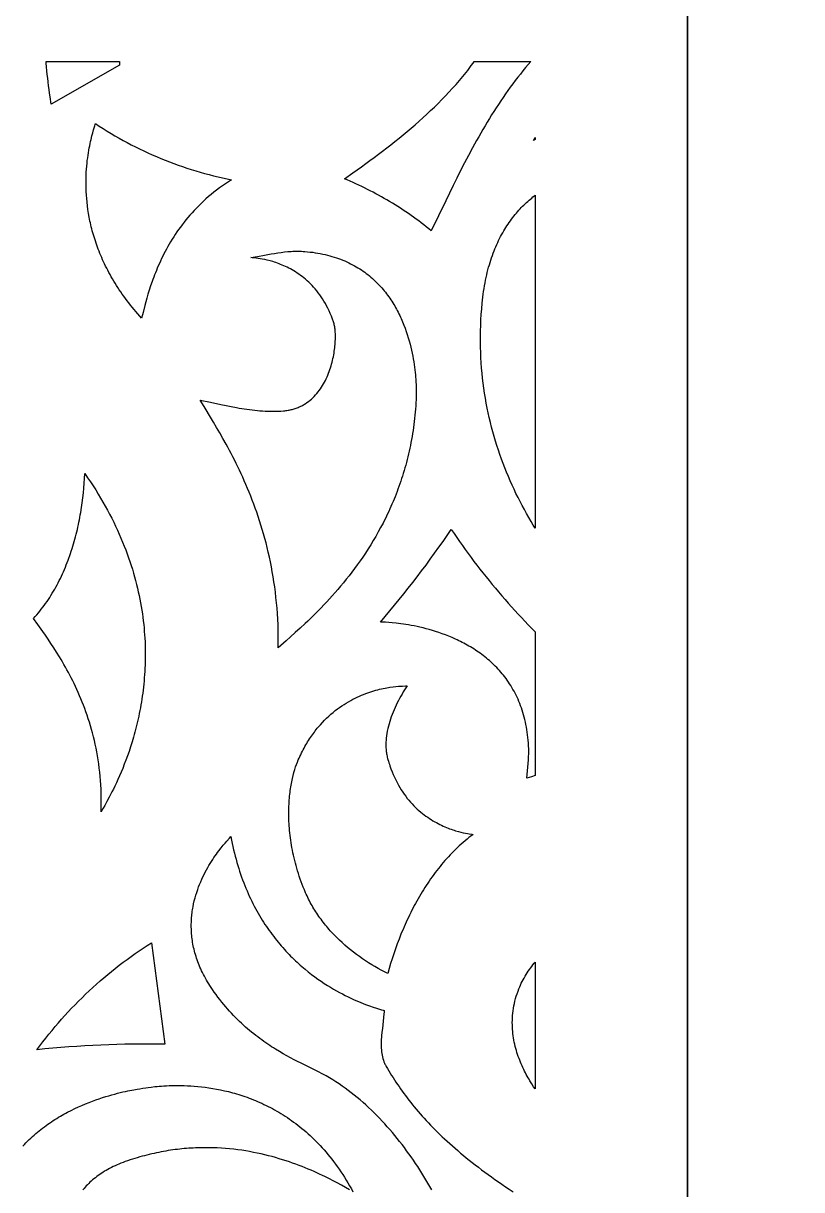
# Model space of a CAD drawing. Extents: x -1000 to 1000, y -1450 to 1450.
# Drawn here: x -818 to -562.5, y 629.6 to 1012.6 of the extents above; entities that cross this region are included whole.
import ezdxf

# ---------------------------------------------------------------- set-up
doc = ezdxf.new("R2010")
doc.units = 0
doc.layers.add('LAYER_1', color=18, linetype='CONTINUOUS')

msp = doc.modelspace()

# ---------------------------------------------------------------- linework, layer by layer
at = {"layer": 'LAYER_1'}
for points in [[(-1000, -1450), (-600, -1450), (-600, 1050), (-1000, 1050)], [(-600, -1450), (600, -1450), (600, 1050), (-600, 1050)], [(-786.44, 999.59), (-786.42, 998.78), (-808.83, 985.97), (-809.19, 988.4), (-809.37, 989.62), (-809.53, 990.85), (-809.69, 992.07), (-809.85, 993.3), (-809.99, 994.54), (-810.12, 995.77), (-810.25, 997.01), (-810.36, 998.24), (-810.46, 999.48), (-810.49, 1000), (-786.45, 1000)], [(-652.24, 999.03), (-653.12, 998), (-653.99, 996.96), (-654.84, 995.91), (-655.69, 994.85), (-656.52, 993.78), (-657.34, 992.69), (-658.16, 991.59), (-658.96, 990.49), (-659.75, 989.37), (-660.53, 988.24), (-661.3, 987.11), (-662.06, 985.96), (-662.81, 984.81), (-663.56, 983.64), (-664.29, 982.47), (-665.02, 981.3), (-665.74, 980.11), (-666.45, 978.92), (-667.15, 977.72), (-667.85, 976.52), (-668.53, 975.31), (-669.21, 974.1), (-669.89, 972.88), (-670.56, 971.66), (-671.87, 969.2), (-673.17, 966.73), (-674.44, 964.26), (-675.69, 961.77), (-676.93, 959.29), (-678.15, 956.8), (-679.36, 954.32), (-681.74, 949.37), (-684.09, 944.48), (-684.9, 945.13), (-685.72, 945.78), (-686.54, 946.41), (-687.37, 947.04), (-688.2, 947.67), (-689.04, 948.28), (-689.89, 948.89), (-690.74, 949.49), (-691.6, 950.08), (-692.46, 950.67), (-693.33, 951.25), (-694.2, 951.82), (-695.08, 952.38), (-695.96, 952.94), (-696.85, 953.48), (-697.75, 954.02), (-698.64, 954.56), (-699.55, 955.08), (-700.45, 955.59), (-701.37, 956.1), (-702.28, 956.6), (-703.2, 957.09), (-704.13, 957.57), (-705.06, 958.05), (-705.99, 958.51), (-706.92, 958.97), (-707.86, 959.42), (-708.81, 959.86), (-709.75, 960.29), (-710.7, 960.71), (-711.66, 961.13), (-712.62, 961.53), (-709.81, 963.5), (-708.41, 964.49), (-707.01, 965.49), (-705.62, 966.5), (-704.23, 967.51), (-702.84, 968.53), (-701.46, 969.57), (-700.09, 970.61), (-698.72, 971.65), (-697.36, 972.71), (-696.01, 973.78), (-694.67, 974.86), (-693.33, 975.95), (-692.01, 977.05), (-690.69, 978.16), (-689.39, 979.28), (-688.1, 980.42), (-686.82, 981.56), (-685.55, 982.72), (-684.3, 983.9), (-683.06, 985.08), (-681.84, 986.28), (-680.63, 987.5), (-679.44, 988.73), (-678.27, 989.97), (-677.11, 991.24), (-675.97, 992.51), (-674.85, 993.8), (-673.75, 995.11), (-672.67, 996.44), (-672.14, 997.11), (-671.62, 997.78), (-670.95, 998.66), (-670.31, 999.53), (-669.98, 1000), (-651.39, 1000)], [(-793.06, 978.82), (-791.78, 978), (-790.5, 977.2), (-789.21, 976.41), (-787.9, 975.64), (-786.58, 974.88), (-785.26, 974.14), (-783.92, 973.42), (-782.57, 972.71), (-781.21, 972.02), (-779.85, 971.34), (-778.47, 970.68), (-777.09, 970.04), (-775.7, 969.42), (-774.3, 968.81), (-772.9, 968.22), (-771.48, 967.64), (-770.06, 967.09), (-768.64, 966.55), (-767.2, 966.03), (-765.77, 965.53), (-764.32, 965.04), (-762.87, 964.57), (-761.42, 964.13), (-759.96, 963.7), (-758.5, 963.28), (-757.03, 962.89), (-755.56, 962.52), (-754.08, 962.16), (-752.61, 961.83), (-751.13, 961.51), (-749.65, 961.21), (-750.68, 960.55), (-751.68, 959.89), (-752.66, 959.21), (-753.61, 958.52), (-754.54, 957.82), (-755.45, 957.11), (-756.33, 956.39), (-757.2, 955.66), (-758.03, 954.93), (-758.85, 954.18), (-759.64, 953.43), (-760.41, 952.68), (-761.17, 951.92), (-761.9, 951.15), (-762.61, 950.37), (-763.29, 949.6), (-763.96, 948.81), (-764.61, 948.03), (-765.24, 947.24), (-765.85, 946.45), (-766.45, 945.65), (-767.02, 944.85), (-767.58, 944.05), (-768.12, 943.25), (-768.64, 942.45), (-769.14, 941.65), (-769.63, 940.85), (-770.1, 940.05), (-770.56, 939.26), (-771, 938.46), (-771.43, 937.67), (-771.84, 936.87), (-772.23, 936.09), (-772.62, 935.3), (-772.98, 934.52), (-773.34, 933.74), (-773.68, 932.97), (-774.01, 932.21), (-774.32, 931.45), (-774.63, 930.69), (-774.92, 929.95), (-775.2, 929.21), (-775.47, 928.47), (-775.73, 927.75), (-776.21, 926.33), (-776.66, 924.95), (-777.07, 923.61), (-777.45, 922.31), (-777.8, 921.07), (-778.11, 919.88), (-778.67, 917.67), (-779.15, 915.72), (-779.8, 916.45), (-780.44, 917.17), (-781.06, 917.89), (-781.66, 918.61), (-782.25, 919.33), (-782.83, 920.05), (-783.39, 920.77), (-783.94, 921.49), (-784.48, 922.21), (-785, 922.93), (-785.51, 923.65), (-786, 924.36), (-786.49, 925.08), (-786.96, 925.8), (-787.41, 926.51), (-787.86, 927.22), (-788.29, 927.93), (-788.71, 928.64), (-789.12, 929.35), (-789.52, 930.06), (-789.9, 930.77), (-790.27, 931.47), (-790.63, 932.17), (-790.98, 932.87), (-791.32, 933.57), (-791.65, 934.27), (-791.97, 934.96), (-792.27, 935.65), (-792.57, 936.34), (-792.85, 937.03), (-793.13, 937.72), (-793.39, 938.4), (-793.64, 939.08), (-793.89, 939.76), (-794.12, 940.43), (-794.35, 941.1), (-794.56, 941.77), (-794.77, 942.44), (-794.97, 943.1), (-795.16, 943.76), (-795.34, 944.42), (-795.51, 945.07), (-795.67, 945.72), (-795.82, 946.37), (-795.97, 947.01), (-796.11, 947.65), (-796.36, 948.91), (-796.58, 950.16), (-796.77, 951.4), (-796.94, 952.62), (-797.08, 953.82), (-797.19, 955), (-797.28, 956.16), (-797.34, 957.3), (-797.38, 958.43), (-797.41, 959.53), (-797.41, 960.61), (-797.39, 961.67), (-797.36, 962.7), (-797.31, 963.71), (-797.24, 964.7), (-797.17, 965.66), (-797.08, 966.6), (-796.98, 967.51), (-796.86, 968.39), (-796.74, 969.25), (-796.62, 970.07), (-796.48, 970.87), (-796.34, 971.64), (-796.2, 972.38), (-796.05, 973.09), (-795.91, 973.76), (-795.76, 974.41), (-795.47, 975.59), (-795.19, 976.64), (-794.93, 977.55), (-794.52, 978.92), (-794.39, 979.37), (-794.32, 979.65)], [(-650, 974.43), (-650.58, 974.09), (-650, 975.07)], [(-650, 846.77), (-650.6, 847.74), (-651.35, 849.01), (-652.09, 850.3), (-652.83, 851.59), (-653.54, 852.89), (-654.25, 854.21), (-654.94, 855.54), (-655.62, 856.88), (-656.28, 858.23), (-656.93, 859.6), (-657.56, 860.98), (-658.18, 862.36), (-658.79, 863.76), (-659.37, 865.18), (-659.94, 866.6), (-660.5, 868.04), (-661.04, 869.49), (-661.56, 870.95), (-662.06, 872.42), (-662.54, 873.91), (-663.01, 875.41), (-663.46, 876.92), (-663.89, 878.44), (-664.29, 879.98), (-664.68, 881.53), (-665.05, 883.09), (-665.4, 884.66), (-665.73, 886.25), (-666.04, 887.85), (-666.32, 889.46), (-666.58, 891.08), (-666.82, 892.72), (-667.04, 894.37), (-667.24, 896.03), (-667.41, 897.7), (-667.56, 899.39), (-667.68, 901.09), (-667.78, 902.8), (-667.86, 904.53), (-667.91, 906.27), (-667.94, 908.02), (-667.93, 909.79), (-667.91, 911.56), (-667.86, 913.36), (-667.78, 915.16), (-667.67, 916.98), (-667.53, 918.81), (-667.37, 920.65), (-667.27, 921.65), (-667.16, 922.63), (-667.04, 923.6), (-666.9, 924.55), (-666.76, 925.48), (-666.6, 926.41), (-666.44, 927.31), (-666.27, 928.2), (-666.08, 929.08), (-665.89, 929.94), (-665.69, 930.79), (-665.48, 931.63), (-665.26, 932.45), (-665.03, 933.26), (-664.79, 934.05), (-664.54, 934.83), (-664.29, 935.6), (-664.02, 936.35), (-663.75, 937.09), (-663.47, 937.81), (-663.19, 938.53), (-662.9, 939.23), (-662.59, 939.92), (-662.29, 940.59), (-661.97, 941.25), (-661.65, 941.9), (-661.32, 942.54), (-660.99, 943.17), (-660.65, 943.78), (-660.31, 944.38), (-659.95, 944.97), (-659.6, 945.55), (-659.24, 946.11), (-658.87, 946.67), (-658.49, 947.21), (-658.12, 947.75), (-657.74, 948.27), (-657.35, 948.78), (-656.96, 949.28), (-656.56, 949.77), (-656.16, 950.24), (-655.76, 950.71), (-655.35, 951.17), (-654.94, 951.61), (-654.53, 952.05), (-654.12, 952.48), (-653.7, 952.9), (-653.28, 953.3), (-652.85, 953.7), (-652.42, 954.09), (-652, 954.47), (-651.57, 954.84), (-651.13, 955.2), (-650.7, 955.55), (-650.26, 955.89), (-650, 956.09)], [(-727.26, 937.73), (-726.71, 937.71), (-726.15, 937.68), (-725.6, 937.64), (-724.72, 937.57), (-723.85, 937.47), (-723, 937.37), (-722.16, 937.25), (-721.34, 937.11), (-720.53, 936.97), (-719.73, 936.81), (-718.95, 936.63), (-718.18, 936.45), (-717.42, 936.25), (-716.68, 936.04), (-715.95, 935.82), (-715.23, 935.59), (-714.53, 935.34), (-713.83, 935.08), (-713.15, 934.82), (-712.49, 934.54), (-711.83, 934.25), (-711.19, 933.95), (-710.56, 933.64), (-709.94, 933.32), (-709.34, 932.99), (-708.74, 932.65), (-708.16, 932.31), (-707.59, 931.95), (-707.03, 931.59), (-706.48, 931.21), (-705.94, 930.83), (-705.41, 930.44), (-704.9, 930.04), (-704.39, 929.64), (-703.9, 929.22), (-703.42, 928.8), (-702.95, 928.38), (-702.48, 927.94), (-702.03, 927.5), (-701.59, 927.06), (-701.16, 926.61), (-700.74, 926.15), (-700.32, 925.69), (-699.92, 925.22), (-699.53, 924.74), (-699.15, 924.26), (-698.77, 923.78), (-698.41, 923.29), (-698.05, 922.8), (-697.71, 922.31), (-697.37, 921.81), (-697.04, 921.3), (-696.72, 920.8), (-696.41, 920.29), (-696.1, 919.78), (-695.81, 919.26), (-695.52, 918.74), (-695.24, 918.23), (-694.97, 917.7), (-694.71, 917.18), (-694.46, 916.66), (-694.21, 916.13), (-693.97, 915.61), (-693.51, 914.55), (-693.08, 913.5), (-692.68, 912.44), (-692.31, 911.39), (-691.96, 910.35), (-691.64, 909.3), (-691.34, 908.27), (-691.06, 907.25), (-690.81, 906.24), (-690.58, 905.24), (-690.37, 904.26), (-690.17, 903.29), (-690, 902.35), (-689.84, 901.42), (-689.71, 900.52), (-689.58, 899.64), (-689.47, 898.79), (-689.38, 897.96), (-689.3, 897.17), (-689.23, 896.41), (-689.17, 895.68), (-689.12, 894.99), (-689.06, 893.72), (-689.02, 892.61), (-689, 891.69), (-689, 890.95), (-689.02, 890.12), (-689.07, 889.06), (-689.12, 888), (-689.19, 886.96), (-689.27, 885.92), (-689.36, 884.88), (-689.45, 883.86), (-689.56, 882.84), (-689.68, 881.82), (-689.8, 880.82), (-689.94, 879.82), (-690.08, 878.83), (-690.24, 877.85), (-690.4, 876.87), (-690.57, 875.9), (-690.75, 874.94), (-690.94, 873.98), (-691.14, 873.03), (-691.34, 872.09), (-691.56, 871.16), (-691.78, 870.23), (-692.01, 869.31), (-692.25, 868.4), (-692.49, 867.49), (-692.74, 866.59), (-693, 865.7), (-693.27, 864.81), (-693.54, 863.93), (-693.83, 863.06), (-694.11, 862.19), (-694.41, 861.33), (-694.71, 860.48), (-695.02, 859.64), (-695.33, 858.8), (-695.65, 857.97), (-695.98, 857.14), (-696.31, 856.32), (-696.65, 855.51), (-696.99, 854.7), (-697.34, 853.91), (-697.69, 853.11), (-698.05, 852.33), (-698.42, 851.55), (-698.79, 850.78), (-699.16, 850.01), (-699.54, 849.25), (-699.92, 848.5), (-700.71, 847.02), (-701.5, 845.56), (-702.32, 844.12), (-703.14, 842.71), (-703.98, 841.33), (-704.84, 839.98), (-705.7, 838.64), (-706.58, 837.34), (-707.46, 836.06), (-708.36, 834.8), (-709.26, 833.57), (-710.16, 832.36), (-711.07, 831.18), (-711.99, 830.02), (-712.91, 828.89), (-713.83, 827.78), (-714.75, 826.7), (-715.67, 825.64), (-716.59, 824.6), (-717.5, 823.59), (-718.42, 822.6), (-719.32, 821.63), (-720.23, 820.69), (-721.12, 819.77), (-722.01, 818.87), (-722.89, 818), (-723.76, 817.15), (-724.62, 816.32), (-725.47, 815.51), (-727.12, 813.97), (-728.72, 812.51), (-730.24, 811.14), (-731.69, 809.86), (-734.31, 807.56), (-734.29, 809.48), (-734.3, 811.38), (-734.33, 813.26), (-734.39, 815.11), (-734.48, 816.95), (-734.59, 818.76), (-734.72, 820.56), (-734.88, 822.33), (-735.06, 824.08), (-735.26, 825.81), (-735.48, 827.52), (-735.73, 829.21), (-735.99, 830.88), (-736.27, 832.52), (-736.57, 834.15), (-736.89, 835.75), (-737.23, 837.34), (-737.58, 838.9), (-737.95, 840.44), (-738.33, 841.96), (-738.73, 843.46), (-739.14, 844.95), (-739.57, 846.4), (-740.01, 847.84), (-740.45, 849.26), (-740.91, 850.66), (-741.39, 852.04), (-741.87, 853.39), (-742.36, 854.73), (-742.85, 856.05), (-743.36, 857.34), (-743.87, 858.62), (-744.39, 859.87), (-744.92, 861.11), (-745.45, 862.32), (-745.98, 863.52), (-746.52, 864.69), (-747.06, 865.85), (-747.6, 866.98), (-748.14, 868.09), (-748.69, 869.19), (-749.24, 870.26), (-749.78, 871.31), (-750.33, 872.35), (-750.87, 873.36), (-751.41, 874.36), (-752.48, 876.28), (-753.53, 878.13), (-754.56, 879.9), (-755.55, 881.59), (-756.52, 883.21), (-758.32, 886.2), (-759.15, 887.58), (-759.93, 888.88), (-756.54, 888.16), (-753.14, 887.43), (-751.44, 887.07), (-749.73, 886.73), (-748.02, 886.4), (-747.17, 886.25), (-746.31, 886.11), (-745.46, 885.97), (-744.6, 885.84), (-743.74, 885.72), (-742.88, 885.61), (-742.03, 885.51), (-741.17, 885.42), (-740.31, 885.34), (-739.45, 885.28), (-738.59, 885.23), (-737.73, 885.2), (-736.88, 885.17), (-736.02, 885.17), (-735.16, 885.18), (-734.3, 885.21), (-733.44, 885.25), (-732.58, 885.32), (-732.2, 885.35), (-731.83, 885.4), (-731.47, 885.45), (-731.11, 885.51), (-730.75, 885.57), (-730.4, 885.64), (-730.06, 885.72), (-729.71, 885.81), (-729.38, 885.9), (-729.05, 886), (-728.72, 886.11), (-728.4, 886.22), (-728.08, 886.34), (-727.77, 886.46), (-727.46, 886.59), (-727.16, 886.73), (-726.86, 886.87), (-726.57, 887.02), (-726.28, 887.17), (-725.99, 887.33), (-725.71, 887.5), (-725.44, 887.67), (-724.9, 888.03), (-724.38, 888.4), (-723.88, 888.8), (-723.39, 889.21), (-722.93, 889.64), (-722.48, 890.09), (-722.04, 890.56), (-721.62, 891.04), (-721.22, 891.53), (-720.83, 892.04), (-720.46, 892.56), (-720.11, 893.09), (-719.77, 893.63), (-719.44, 894.18), (-719.13, 894.74), (-718.84, 895.31), (-718.56, 895.89), (-718.29, 896.48), (-718.04, 897.06), (-717.8, 897.66), (-717.57, 898.26), (-717.36, 898.86), (-717.16, 899.46), (-716.97, 900.07), (-716.8, 900.68), (-716.64, 901.28), (-716.49, 901.89), (-716.35, 902.49), (-716.22, 903.09), (-716.11, 903.69), (-716.01, 904.28), (-715.91, 904.87), (-715.83, 905.45), (-715.76, 906.03), (-715.7, 906.6), (-715.65, 907.15), (-715.61, 907.7), (-715.58, 908.24), (-715.56, 908.77), (-715.55, 909.29), (-715.55, 909.79), (-715.56, 910.28), (-715.57, 910.75), (-715.6, 911.21), (-715.63, 911.66), (-715.67, 912.09), (-715.72, 912.49), (-715.77, 912.88), (-715.84, 913.25), (-715.91, 913.61), (-715.98, 913.93), (-716.07, 914.24), (-716.16, 914.53), (-716.5, 915.48), (-716.85, 916.4), (-717.23, 917.29), (-717.61, 918.15), (-718.01, 918.99), (-718.43, 919.8), (-718.86, 920.58), (-719.3, 921.34), (-719.76, 922.07), (-720.22, 922.77), (-720.7, 923.45), (-721.18, 924.1), (-721.68, 924.73), (-722.18, 925.34), (-722.69, 925.92), (-723.21, 926.48), (-723.74, 927.02), (-724.27, 927.54), (-724.8, 928.04), (-725.35, 928.51), (-725.89, 928.96), (-726.44, 929.4), (-726.99, 929.81), (-727.54, 930.21), (-728.09, 930.58), (-728.65, 930.94), (-729.2, 931.28), (-729.75, 931.61), (-730.3, 931.91), (-730.85, 932.2), (-731.4, 932.48), (-731.94, 932.74), (-732.48, 932.98), (-733.01, 933.21), (-733.53, 933.42), (-734.05, 933.63), (-734.57, 933.82), (-735.07, 933.99), (-735.57, 934.15), (-736.06, 934.31), (-736.54, 934.45), (-737, 934.58), (-737.91, 934.81), (-738.76, 935), (-739.55, 935.16), (-740.29, 935.28), (-740.96, 935.38), (-741.56, 935.46), (-742.08, 935.52), (-742.86, 935.59), (-743.28, 935.62), (-741.08, 936.02), (-738.88, 936.43), (-737.78, 936.64), (-736.68, 936.83), (-735.57, 937.02), (-734.47, 937.19), (-733.36, 937.35), (-732.25, 937.48), (-731.14, 937.59), (-730.59, 937.63), (-730.03, 937.67), (-729.48, 937.7), (-728.93, 937.72), (-728.37, 937.73), (-727.82, 937.74)], [(-796.88, 863.38), (-795.98, 862.03), (-795.1, 860.68), (-794.24, 859.34), (-793.42, 858), (-792.62, 856.67), (-791.84, 855.34), (-791.09, 854.01), (-790.36, 852.68), (-789.66, 851.36), (-788.98, 850.04), (-788.32, 848.73), (-787.69, 847.42), (-787.08, 846.12), (-786.5, 844.82), (-785.94, 843.52), (-785.39, 842.23), (-784.87, 840.94), (-784.38, 839.66), (-783.9, 838.39), (-783.44, 837.11), (-783.01, 835.85), (-782.59, 834.59), (-782.2, 833.33), (-781.83, 832.08), (-781.47, 830.84), (-781.13, 829.6), (-780.82, 828.36), (-780.52, 827.14), (-780.24, 825.91), (-779.97, 824.7), (-779.73, 823.49), (-779.5, 822.29), (-779.29, 821.09), (-779.1, 819.9), (-778.92, 818.72), (-778.76, 817.55), (-778.61, 816.38), (-778.48, 815.22), (-778.37, 814.06), (-778.27, 812.91), (-778.18, 811.77), (-778.11, 810.64), (-778.05, 809.52), (-778.01, 808.4), (-777.98, 807.29), (-777.96, 806.19), (-777.96, 805.1), (-777.97, 804.01), (-777.99, 802.94), (-778.02, 801.87), (-778.07, 800.81), (-778.12, 799.76), (-778.19, 798.71), (-778.27, 797.68), (-778.35, 796.66), (-778.45, 795.64), (-778.56, 794.63), (-778.68, 793.64), (-778.8, 792.65), (-778.94, 791.67), (-779.08, 790.7), (-779.23, 789.74), (-779.39, 788.8), (-779.56, 787.86), (-779.74, 786.93), (-779.92, 786.01), (-780.11, 785.1), (-780.3, 784.2), (-780.51, 783.32), (-780.71, 782.44), (-780.93, 781.57), (-781.15, 780.72), (-781.37, 779.87), (-781.6, 779.04), (-781.83, 778.22), (-782.31, 776.61), (-782.8, 775.04), (-783.3, 773.53), (-783.81, 772.06), (-784.33, 770.64), (-784.85, 769.27), (-785.38, 767.95), (-785.9, 766.68), (-786.42, 765.47), (-786.94, 764.3), (-787.45, 763.19), (-787.94, 762.14), (-788.43, 761.14), (-788.9, 760.2), (-789.35, 759.32), (-789.78, 758.5), (-790.58, 757.03), (-791.27, 755.8), (-791.83, 754.83), (-792.24, 754.12), (-792.49, 753.67), (-792.44, 755.19), (-792.41, 756.68), (-792.41, 758.17), (-792.44, 759.63), (-792.49, 761.08), (-792.56, 762.51), (-792.65, 763.92), (-792.77, 765.31), (-792.91, 766.69), (-793.06, 768.06), (-793.24, 769.4), (-793.43, 770.73), (-793.65, 772.04), (-793.88, 773.34), (-794.13, 774.62), (-794.4, 775.88), (-794.68, 777.12), (-794.98, 778.35), (-795.29, 779.57), (-795.61, 780.76), (-795.95, 781.94), (-796.31, 783.1), (-796.67, 784.25), (-797.05, 785.38), (-797.44, 786.49), (-797.84, 787.59), (-798.24, 788.67), (-798.66, 789.73), (-799.09, 790.78), (-799.52, 791.81), (-799.96, 792.82), (-800.41, 793.82), (-800.87, 794.8), (-801.33, 795.77), (-801.79, 796.71), (-802.26, 797.65), (-802.73, 798.56), (-803.21, 799.46), (-803.69, 800.35), (-804.17, 801.21), (-804.65, 802.06), (-805.13, 802.9), (-805.61, 803.72), (-806.09, 804.52), (-807.05, 806.08), (-808, 807.57), (-808.93, 808.99), (-809.84, 810.36), (-810.73, 811.66), (-811.59, 812.89), (-813.19, 815.17), (-814.62, 817.19), (-814.09, 817.78), (-813.57, 818.37), (-813.06, 818.97), (-812.56, 819.59), (-812.08, 820.2), (-811.6, 820.83), (-811.13, 821.47), (-810.67, 822.11), (-810.21, 822.76), (-809.77, 823.41), (-809.34, 824.08), (-808.91, 824.75), (-808.5, 825.42), (-808.09, 826.11), (-807.69, 826.79), (-807.3, 827.49), (-806.92, 828.19), (-806.55, 828.9), (-806.19, 829.61), (-805.83, 830.33), (-805.49, 831.05), (-805.15, 831.78), (-804.82, 832.52), (-804.5, 833.26), (-804.19, 834), (-803.88, 834.75), (-803.59, 835.5), (-803.3, 836.25), (-803.02, 837.01), (-802.75, 837.78), (-802.48, 838.54), (-802.23, 839.31), (-801.98, 840.09), (-801.74, 840.86), (-801.5, 841.64), (-801.28, 842.43), (-801.06, 843.21), (-800.85, 844), (-800.65, 844.79), (-800.45, 845.58), (-800.26, 846.37), (-800.08, 847.17), (-799.91, 847.96), (-799.74, 848.76), (-799.58, 849.56), (-799.43, 850.36), (-799.28, 851.16), (-799.14, 851.96), (-798.89, 853.57), (-798.66, 855.17), (-798.45, 856.77), (-798.27, 858.37), (-798.12, 859.97), (-797.99, 861.57), (-797.89, 863.15), (-797.81, 864.73)], [(-676.62, 845.07), (-675.71, 843.74), (-674.8, 842.42), (-673.88, 841.1), (-672.94, 839.79), (-671.99, 838.49), (-671.04, 837.2), (-670.07, 835.91), (-669.09, 834.63), (-668.11, 833.36), (-667.11, 832.09), (-666.11, 830.83), (-665.09, 829.58), (-664.07, 828.34), (-663.04, 827.1), (-661.99, 825.87), (-660.94, 824.64), (-659.88, 823.42), (-658.82, 822.21), (-657.74, 821.01), (-656.66, 819.81), (-655.57, 818.62), (-654.47, 817.43), (-653.36, 816.26), (-652.24, 815.08), (-651.12, 813.92), (-650, 812.76), (-650, 765.58), (-651.24, 765.22), (-652.7, 764.77), (-652.61, 765.97), (-652.51, 767.17), (-652.4, 768.37), (-652.3, 769.57), (-652.2, 770.77), (-652.17, 771.37), (-652.14, 771.97), (-652.12, 772.57), (-652.11, 773.17), (-652.11, 773.77), (-652.12, 774.37), (-652.16, 775.32), (-652.21, 776.24), (-652.28, 777.16), (-652.37, 778.06), (-652.47, 778.94), (-652.59, 779.81), (-652.72, 780.67), (-652.86, 781.52), (-653.02, 782.35), (-653.19, 783.16), (-653.38, 783.97), (-653.58, 784.76), (-653.79, 785.54), (-654.02, 786.3), (-654.25, 787.05), (-654.5, 787.79), (-654.77, 788.52), (-655.04, 789.23), (-655.33, 789.93), (-655.62, 790.62), (-655.93, 791.3), (-656.25, 791.96), (-656.58, 792.62), (-656.92, 793.26), (-657.27, 793.89), (-657.63, 794.5), (-658, 795.11), (-658.37, 795.7), (-658.76, 796.28), (-659.16, 796.86), (-659.56, 797.42), (-659.98, 797.97), (-660.4, 798.5), (-660.83, 799.03), (-661.26, 799.55), (-661.71, 800.05), (-662.16, 800.55), (-662.62, 801.04), (-663.08, 801.51), (-663.55, 801.98), (-664.03, 802.43), (-664.51, 802.88), (-665, 803.31), (-665.5, 803.74), (-666, 804.15), (-666.5, 804.56), (-667.01, 804.96), (-667.52, 805.34), (-668.04, 805.72), (-668.56, 806.09), (-669.08, 806.45), (-669.61, 806.8), (-670.14, 807.15), (-670.68, 807.48), (-671.21, 807.81), (-671.75, 808.12), (-672.29, 808.43), (-672.84, 808.73), (-673.38, 809.03), (-673.93, 809.31), (-674.48, 809.59), (-675.02, 809.86), (-675.57, 810.12), (-676.12, 810.37), (-677.22, 810.86), (-678.32, 811.32), (-679.41, 811.75), (-680.5, 812.15), (-681.58, 812.53), (-682.65, 812.88), (-683.71, 813.2), (-684.76, 813.51), (-685.79, 813.79), (-686.8, 814.05), (-687.8, 814.28), (-688.77, 814.5), (-689.72, 814.7), (-690.65, 814.88), (-691.55, 815.04), (-692.41, 815.19), (-693.25, 815.32), (-694.06, 815.44), (-694.83, 815.54), (-695.56, 815.63), (-696.9, 815.77), (-698.07, 815.87), (-699.06, 815.94), (-699.84, 815.98), (-700.72, 816), (-699.17, 817.82), (-697.64, 819.66), (-696.11, 821.5), (-694.6, 823.36), (-693.11, 825.22), (-691.62, 827.1), (-690.15, 828.99), (-688.69, 830.88), (-687.25, 832.79), (-685.81, 834.71), (-684.4, 836.64), (-682.99, 838.57), (-681.6, 840.52), (-680.22, 842.47), (-678.86, 844.44), (-677.51, 846.41)], [(-692.42, 794.39), (-692.84, 793.71), (-693.26, 793.03), (-693.67, 792.34), (-694.08, 791.63), (-694.47, 790.92), (-694.86, 790.19), (-695.23, 789.46), (-695.6, 788.72), (-695.95, 787.97), (-696.29, 787.21), (-696.61, 786.45), (-696.91, 785.68), (-697.2, 784.91), (-697.48, 784.13), (-697.73, 783.35), (-697.96, 782.56), (-698.17, 781.78), (-698.36, 780.99), (-698.53, 780.2), (-698.67, 779.41), (-698.78, 778.62), (-698.87, 777.83), (-698.91, 777.43), (-698.94, 777.04), (-698.96, 776.65), (-698.97, 776.25), (-698.98, 775.86), (-698.98, 775.47), (-698.97, 775.08), (-698.95, 774.69), (-698.93, 774.3), (-698.89, 773.91), (-698.85, 773.53), (-698.8, 773.14), (-698.74, 772.76), (-698.68, 772.37), (-698.6, 771.99), (-698.52, 771.61), (-698.43, 771.23), (-698.33, 770.86), (-698.17, 770.33), (-698.02, 769.81), (-697.85, 769.29), (-697.69, 768.79), (-697.34, 767.8), (-696.97, 766.84), (-696.58, 765.91), (-696.18, 765.01), (-695.77, 764.13), (-695.33, 763.29), (-694.89, 762.47), (-694.43, 761.68), (-693.95, 760.91), (-693.47, 760.17), (-692.97, 759.46), (-692.47, 758.77), (-691.95, 758.1), (-691.42, 757.46), (-690.89, 756.85), (-690.35, 756.25), (-689.8, 755.68), (-689.25, 755.13), (-688.69, 754.6), (-688.12, 754.1), (-687.56, 753.61), (-686.98, 753.15), (-686.41, 752.71), (-685.84, 752.28), (-685.26, 751.88), (-684.69, 751.49), (-684.11, 751.12), (-683.54, 750.77), (-682.97, 750.44), (-682.4, 750.12), (-681.84, 749.82), (-681.28, 749.54), (-680.73, 749.27), (-680.18, 749.01), (-679.64, 748.78), (-679.1, 748.55), (-678.58, 748.34), (-678.06, 748.14), (-677.56, 747.96), (-677.06, 747.78), (-676.58, 747.62), (-676.11, 747.48), (-675.2, 747.21), (-674.35, 746.99), (-673.57, 746.8), (-672.86, 746.64), (-672.22, 746.52), (-671.66, 746.42), (-670.82, 746.29), (-670.38, 746.22), (-671.05, 745.72), (-671.71, 745.21), (-672.36, 744.68), (-673, 744.15), (-673.64, 743.61), (-674.27, 743.05), (-674.89, 742.49), (-675.51, 741.92), (-676.11, 741.34), (-676.71, 740.75), (-677.3, 740.15), (-677.88, 739.55), (-678.46, 738.93), (-679.03, 738.31), (-679.59, 737.68), (-680.14, 737.04), (-680.69, 736.39), (-681.22, 735.74), (-681.75, 735.07), (-682.28, 734.4), (-682.79, 733.73), (-683.3, 733.05), (-683.8, 732.36), (-684.29, 731.66), (-684.78, 730.96), (-685.26, 730.25), (-685.73, 729.54), (-686.2, 728.82), (-686.65, 728.09), (-687.1, 727.36), (-687.55, 726.62), (-687.98, 725.88), (-688.41, 725.14), (-688.83, 724.39), (-689.25, 723.63), (-689.66, 722.87), (-690.06, 722.11), (-690.45, 721.34), (-690.84, 720.57), (-691.22, 719.8), (-691.59, 719.02), (-691.96, 718.24), (-692.32, 717.45), (-692.68, 716.66), (-693.02, 715.88), (-693.36, 715.08), (-693.7, 714.29), (-694.03, 713.49), (-694.66, 711.89), (-695.27, 710.29), (-695.85, 708.68), (-696.41, 707.06), (-696.94, 705.44), (-697.45, 703.83), (-697.93, 702.21), (-698.39, 700.6), (-699.45, 701.12), (-700.51, 701.67), (-701.56, 702.25), (-702.6, 702.84), (-703.64, 703.46), (-704.67, 704.1), (-705.68, 704.75), (-706.69, 705.43), (-707.69, 706.13), (-708.67, 706.85), (-709.64, 707.59), (-710.6, 708.35), (-711.54, 709.13), (-712.46, 709.93), (-713.37, 710.75), (-714.26, 711.58), (-715.13, 712.43), (-715.99, 713.3), (-716.82, 714.19), (-717.23, 714.64), (-717.63, 715.09), (-718.02, 715.55), (-718.42, 716.01), (-718.8, 716.48), (-719.18, 716.95), (-719.55, 717.42), (-719.92, 717.9), (-720.28, 718.38), (-720.64, 718.87), (-720.98, 719.36), (-721.33, 719.85), (-721.66, 720.35), (-721.99, 720.85), (-722.31, 721.35), (-722.62, 721.86), (-722.93, 722.37), (-723.23, 722.89), (-723.52, 723.4), (-723.8, 723.93), (-724.08, 724.45), (-724.35, 724.98), (-724.61, 725.51), (-724.86, 726.05), (-725.11, 726.59), (-725.35, 727.13), (-725.73, 728.04), (-726.09, 728.94), (-726.44, 729.84), (-726.78, 730.73), (-727.09, 731.62), (-727.4, 732.51), (-727.69, 733.39), (-727.96, 734.27), (-728.22, 735.14), (-728.47, 736.01), (-728.7, 736.87), (-728.92, 737.73), (-729.13, 738.58), (-729.32, 739.42), (-729.5, 740.26), (-729.67, 741.09), (-729.83, 741.92), (-729.97, 742.74), (-730.1, 743.55), (-730.22, 744.36), (-730.33, 745.16), (-730.43, 745.95), (-730.52, 746.73), (-730.59, 747.51), (-730.66, 748.28), (-730.72, 749.04), (-730.76, 749.8), (-730.8, 750.55), (-730.83, 751.28), (-730.84, 752.01), (-730.85, 752.74), (-730.85, 753.45), (-730.85, 754.15), (-730.83, 754.85), (-730.81, 755.53), (-730.77, 756.21), (-730.73, 756.88), (-730.69, 757.53), (-730.63, 758.18), (-730.57, 758.82), (-730.51, 759.45), (-730.43, 760.06), (-730.36, 760.67), (-730.27, 761.27), (-730.18, 761.85), (-730.08, 762.43), (-729.88, 763.54), (-729.65, 764.61), (-729.41, 765.64), (-729.16, 766.61), (-728.89, 767.54), (-728.61, 768.41), (-728.33, 769.24), (-728.03, 770.01), (-727.73, 770.72), (-727.47, 771.3), (-727.21, 771.88), (-726.94, 772.44), (-726.67, 773), (-726.39, 773.54), (-726.11, 774.08), (-725.83, 774.61), (-725.54, 775.13), (-725.25, 775.64), (-724.95, 776.14), (-724.66, 776.63), (-724.35, 777.12), (-724.05, 777.59), (-723.74, 778.06), (-723.43, 778.51), (-723.11, 778.96), (-722.79, 779.41), (-722.47, 779.84), (-722.15, 780.26), (-721.82, 780.68), (-721.49, 781.09), (-721.16, 781.49), (-720.49, 782.27), (-719.81, 783.02), (-719.12, 783.74), (-718.43, 784.43), (-717.73, 785.09), (-717.02, 785.72), (-716.31, 786.32), (-715.6, 786.9), (-714.88, 787.45), (-714.16, 787.98), (-713.43, 788.48), (-712.71, 788.95), (-711.99, 789.4), (-711.26, 789.83), (-710.54, 790.24), (-709.82, 790.62), (-709.11, 790.99), (-708.4, 791.33), (-707.69, 791.65), (-706.99, 791.95), (-706.29, 792.24), (-705.6, 792.5), (-704.92, 792.75), (-704.25, 792.98), (-703.58, 793.19), (-702.93, 793.39), (-702.29, 793.57), (-701.66, 793.74), (-701.04, 793.9), (-700.43, 794.04), (-699.84, 794.17), (-699.27, 794.28), (-698.71, 794.39), (-698.16, 794.48), (-697.64, 794.57), (-696.64, 794.71), (-695.72, 794.81), (-694.88, 794.89), (-694.13, 794.95), (-693.49, 794.98), (-692.5, 795.02), (-692.19, 795.03), (-691.99, 795.04)], [(-771.55, 677.34), (-774.17, 677.38), (-776.8, 677.4), (-779.43, 677.4), (-782.05, 677.38), (-784.68, 677.34), (-787.31, 677.28), (-789.93, 677.2), (-792.56, 677.09), (-795.18, 676.97), (-797.81, 676.83), (-800.43, 676.67), (-803.05, 676.49), (-805.67, 676.28), (-808.28, 676.06), (-810.9, 675.82), (-813.51, 675.56), (-812.56, 676.85), (-811.58, 678.13), (-810.59, 679.4), (-809.59, 680.67), (-808.57, 681.92), (-807.53, 683.16), (-806.48, 684.38), (-805.42, 685.6), (-804.33, 686.8), (-803.24, 688), (-802.13, 689.18), (-801.01, 690.34), (-799.87, 691.5), (-798.72, 692.64), (-797.55, 693.77), (-796.37, 694.88), (-795.18, 695.98), (-793.98, 697.07), (-792.77, 698.14), (-791.54, 699.2), (-790.3, 700.25), (-789.05, 701.28), (-787.79, 702.29), (-786.51, 703.29), (-785.23, 704.27), (-783.93, 705.24), (-782.63, 706.19), (-781.31, 707.13), (-779.99, 708.04), (-778.65, 708.95), (-777.31, 709.83), (-775.95, 710.7)], [(-650, 662.69), (-650.5, 663.43), (-651.1, 664.37), (-651.71, 665.36), (-652.01, 665.86), (-652.31, 666.38), (-652.6, 666.91), (-652.9, 667.45), (-653.19, 668), (-653.47, 668.56), (-653.75, 669.13), (-654.03, 669.71), (-654.29, 670.3), (-654.56, 670.89), (-654.81, 671.5), (-655.06, 672.11), (-655.29, 672.74), (-655.52, 673.37), (-655.74, 674.01), (-655.95, 674.66), (-656.15, 675.32), (-656.34, 675.99), (-656.51, 676.66), (-656.68, 677.34), (-656.83, 678.03), (-656.96, 678.73), (-657.08, 679.43), (-657.19, 680.14), (-657.28, 680.86), (-657.36, 681.58), (-657.42, 682.31), (-657.46, 683.05), (-657.48, 683.79), (-657.49, 684.55), (-657.48, 685.3), (-657.44, 686.06), (-657.39, 686.83), (-657.32, 687.6), (-657.22, 688.38), (-657.1, 689.17), (-656.96, 689.96), (-656.8, 690.75), (-656.62, 691.55), (-656.41, 692.35), (-656.17, 693.16), (-655.91, 693.97), (-655.62, 694.79), (-655.31, 695.61), (-655.07, 696.21), (-654.81, 696.8), (-654.54, 697.38), (-654.25, 697.96), (-653.95, 698.54), (-653.64, 699.1), (-653.32, 699.67), (-652.98, 700.22), (-652.63, 700.77), (-652.27, 701.32), (-651.9, 701.86), (-651.51, 702.39), (-651.12, 702.92), (-650.71, 703.44), (-650.29, 703.95), (-650, 704.29)]]:
    msp.add_lwpolyline(points, close=True, dxfattribs=at)
for points in [[(-683.91, 629.58), (-684.55, 630.68), (-685.19, 631.78), (-685.84, 632.87), (-686.5, 633.96), (-687.17, 635.04), (-687.85, 636.12), (-688.54, 637.19), (-689.25, 638.25), (-689.96, 639.3), (-690.69, 640.35), (-691.42, 641.39), (-692.17, 642.42), (-692.92, 643.44), (-693.69, 644.45), (-694.47, 645.45), (-695.25, 646.44), (-696.05, 647.42), (-696.86, 648.39), (-697.68, 649.35), (-698.51, 650.3), (-699.36, 651.23), (-700.21, 652.16), (-701.07, 653.07), (-701.95, 653.97), (-702.84, 654.86), (-703.73, 655.73), (-704.64, 656.59), (-705.56, 657.43), (-706.49, 658.26), (-707.44, 659.08), (-708.39, 659.88), (-709.36, 660.66), (-710.33, 661.43), (-711.32, 662.18), (-712.32, 662.92), (-713.33, 663.64), (-714.35, 664.34), (-715.39, 665.03), (-716.43, 665.69), (-717.49, 666.34), (-718.56, 666.97), (-719.29, 667.38), (-720.07, 667.8), (-720.91, 668.23), (-721.79, 668.67), (-723.69, 669.59), (-725.74, 670.59), (-726.83, 671.13), (-727.95, 671.69), (-729.09, 672.29), (-730.27, 672.91), (-731.47, 673.56), (-732.7, 674.25), (-733.94, 674.98), (-735.21, 675.75), (-735.85, 676.15), (-736.49, 676.56), (-737.13, 676.99), (-737.78, 677.42), (-738.43, 677.87), (-739.09, 678.32), (-739.74, 678.79), (-740.4, 679.28), (-741.06, 679.77), (-741.72, 680.28), (-742.38, 680.8), (-743.04, 681.34), (-743.71, 681.89), (-744.37, 682.45), (-745.03, 683.03), (-745.69, 683.63), (-746.35, 684.24), (-747.01, 684.86), (-747.67, 685.5), (-748.32, 686.16), (-748.98, 686.83), (-749.63, 687.52), (-750.28, 688.23), (-750.92, 688.95), (-751.56, 689.69), (-752.2, 690.45), (-752.84, 691.23), (-753.47, 692.02), (-754.09, 692.84), (-754.71, 693.67), (-755.33, 694.52), (-755.94, 695.39), (-756.35, 696.01), (-756.76, 696.63), (-757.14, 697.24), (-757.52, 697.85), (-757.87, 698.46), (-758.22, 699.07), (-758.55, 699.68), (-758.87, 700.29), (-759.17, 700.89), (-759.46, 701.49), (-759.74, 702.09), (-760, 702.69), (-760.25, 703.29), (-760.49, 703.88), (-760.71, 704.47), (-760.92, 705.06), (-761.12, 705.65), (-761.31, 706.23), (-761.49, 706.82), (-761.65, 707.4), (-761.81, 707.98), (-761.95, 708.55), (-762.08, 709.13), (-762.2, 709.7), (-762.31, 710.26), (-762.41, 710.83), (-762.5, 711.39), (-762.58, 711.95), (-762.64, 712.51), (-762.7, 713.07), (-762.75, 713.62), (-762.79, 714.17), (-762.82, 714.71), (-762.84, 715.25), (-762.85, 715.79), (-762.85, 716.33), (-762.85, 716.86), (-762.83, 717.39), (-762.81, 717.92), (-762.78, 718.44), (-762.74, 718.96), (-762.7, 719.48), (-762.64, 719.99), (-762.58, 720.5), (-762.52, 721.01), (-762.44, 721.51), (-762.36, 722.01), (-762.27, 722.5), (-762.08, 723.48), (-761.86, 724.44), (-761.61, 725.39), (-761.35, 726.32), (-761.07, 727.23), (-760.76, 728.13), (-760.44, 729.01), (-760.11, 729.87), (-759.76, 730.71), (-759.4, 731.53), (-759.03, 732.34), (-758.65, 733.12), (-758.26, 733.88), (-757.86, 734.63), (-757.46, 735.35), (-757.05, 736.05), (-756.64, 736.74), (-756.23, 737.39), (-755.82, 738.03), (-755.41, 738.64), (-755.01, 739.23), (-754.61, 739.8), (-754.21, 740.35), (-753.83, 740.86), (-753.08, 741.83), (-752.39, 742.69), (-751.75, 743.44), (-751.18, 744.09), (-750.31, 745.04), (-749.86, 745.53), (-749.65, 744.42), (-749.43, 743.33), (-749.2, 742.26), (-748.96, 741.2), (-748.71, 740.15), (-748.45, 739.11), (-748.17, 738.09), (-747.89, 737.09), (-747.6, 736.09), (-747.3, 735.11), (-746.99, 734.14), (-746.67, 733.19), (-746.34, 732.25), (-746, 731.32), (-745.66, 730.4), (-745.3, 729.5), (-744.94, 728.61), (-744.57, 727.74), (-744.19, 726.87), (-743.81, 726.02), (-743.42, 725.18), (-743.02, 724.35), (-742.61, 723.54), (-742.2, 722.73), (-741.78, 721.94), (-741.35, 721.16), (-740.92, 720.39), (-740.48, 719.64), (-740.04, 718.89), (-739.59, 718.16), (-739.13, 717.44), (-738.67, 716.73), (-738.21, 716.03), (-737.74, 715.35), (-737.26, 714.67), (-736.78, 714.01), (-736.3, 713.35), (-735.81, 712.71), (-735.32, 712.08), (-734.82, 711.46), (-734.33, 710.85), (-733.82, 710.24), (-733.32, 709.66), (-732.81, 709.08), (-732.3, 708.51), (-731.79, 707.95), (-731.27, 707.4), (-730.75, 706.86), (-730.24, 706.33), (-729.71, 705.81), (-729.19, 705.3), (-728.67, 704.8), (-728.14, 704.31), (-727.62, 703.83), (-727.09, 703.36), (-726.56, 702.9), (-726.03, 702.45), (-725.51, 702), (-724.45, 701.14), (-723.4, 700.32), (-722.34, 699.53), (-721.3, 698.77), (-720.26, 698.05), (-719.22, 697.36), (-718.2, 696.7), (-717.19, 696.08), (-716.19, 695.48), (-715.2, 694.92), (-714.23, 694.38), (-713.27, 693.87), (-712.34, 693.39), (-711.42, 692.94), (-710.53, 692.51), (-709.66, 692.11), (-708.81, 691.74), (-707.99, 691.39), (-707.2, 691.06), (-706.43, 690.76), (-705.7, 690.47), (-705, 690.21), (-704.33, 689.97), (-703.11, 689.55), (-702.04, 689.21), (-701.13, 688.93), (-700.41, 688.72), (-699.87, 688.57), (-699.54, 688.47), (-699.57, 687.89), (-699.62, 687.31), (-699.73, 686.14), (-700, 683.77), (-700.15, 682.57), (-700.28, 681.37), (-700.39, 680.18), (-700.44, 679.58), (-700.48, 678.99), (-700.51, 678.39), (-700.53, 677.81), (-700.53, 677.22), (-700.52, 676.64), (-700.5, 676.06), (-700.46, 675.49), (-700.4, 674.92), (-700.32, 674.36), (-700.23, 673.8), (-700.11, 673.25), (-699.97, 672.71), (-699.8, 672.17), (-699.62, 671.64), (-699.51, 671.38), (-699.4, 671.12), (-699.28, 670.87), (-699.16, 670.61), (-699.02, 670.36), (-698.88, 670.11), (-698.45, 669.37), (-698.01, 668.63), (-697.56, 667.89), (-697.11, 667.15), (-696.64, 666.41), (-696.17, 665.67), (-695.68, 664.93), (-695.19, 664.19), (-694.68, 663.45), (-694.17, 662.71), (-693.64, 661.97), (-693.11, 661.23), (-692.56, 660.49), (-692, 659.75), (-691.43, 659.01), (-690.85, 658.27), (-690.25, 657.52), (-689.65, 656.78), (-689.03, 656.04), (-688.39, 655.29), (-687.75, 654.55), (-687.09, 653.8), (-686.42, 653.05), (-685.73, 652.3), (-685.03, 651.55), (-684.31, 650.8), (-683.58, 650.05), (-682.84, 649.29), (-682.07, 648.54), (-681.3, 647.78), (-680.5, 647.02), (-679.7, 646.26), (-678.87, 645.5), (-678.03, 644.74), (-677.17, 643.97), (-676.29, 643.2), (-675.4, 642.43), (-674.49, 641.66), (-673.56, 640.88), (-672.61, 640.11), (-671.64, 639.33), (-670.65, 638.54), (-669.65, 637.76), (-668.62, 636.97), (-667.58, 636.18), (-666.51, 635.39), (-665.43, 634.6), (-664.33, 633.8), (-663.2, 633), (-662.05, 632.19), (-660.88, 631.39), (-659.69, 630.58), (-658.48, 629.76), (-657.25, 628.95)], [(-818.16, 643.91), (-817.65, 644.46), (-817.13, 645), (-816.61, 645.53), (-816.08, 646.05), (-815.55, 646.56), (-815.01, 647.05), (-814.46, 647.54), (-813.91, 648.02), (-813.36, 648.49), (-812.8, 648.95), (-812.23, 649.4), (-811.67, 649.84), (-811.09, 650.27), (-810.52, 650.69), (-809.94, 651.1), (-809.36, 651.5), (-808.77, 651.89), (-808.19, 652.28), (-807.6, 652.65), (-807.01, 653.02), (-806.42, 653.38), (-805.82, 653.73), (-805.23, 654.07), (-804.64, 654.4), (-804.04, 654.73), (-803.45, 655.05), (-802.26, 655.65), (-801.08, 656.23), (-799.9, 656.78), (-798.73, 657.3), (-797.57, 657.79), (-796.42, 658.25), (-795.29, 658.68), (-794.17, 659.09), (-793.08, 659.47), (-792.01, 659.83), (-790.96, 660.16), (-789.93, 660.47), (-788.94, 660.75), (-787.98, 661.02), (-787.05, 661.26), (-786.16, 661.48), (-785.3, 661.69), (-784.49, 661.87), (-783.72, 662.04), (-782.99, 662.19), (-781.68, 662.44), (-780.59, 662.63), (-779.71, 662.77), (-778.72, 662.92), (-777.78, 663.07), (-776.98, 663.19), (-775.98, 663.32), (-774.78, 663.46), (-774.11, 663.53), (-773.4, 663.59), (-772.64, 663.65), (-771.85, 663.7), (-771.01, 663.75), (-770.13, 663.79), (-769.22, 663.81), (-768.27, 663.83), (-767.28, 663.83), (-766.27, 663.82), (-765.22, 663.8), (-764.14, 663.76), (-763.03, 663.7), (-761.89, 663.62), (-760.73, 663.52), (-759.54, 663.39), (-758.33, 663.25), (-757.1, 663.08), (-755.84, 662.88), (-754.57, 662.65), (-753.28, 662.4), (-751.97, 662.12), (-751.31, 661.96), (-750.65, 661.8), (-749.98, 661.63), (-749.31, 661.45), (-748.64, 661.26), (-747.97, 661.07), (-747.29, 660.86), (-746.61, 660.65), (-745.92, 660.42), (-745.24, 660.19), (-744.55, 659.95), (-743.86, 659.7), (-743.17, 659.43), (-742.48, 659.16), (-741.78, 658.88), (-741.09, 658.59), (-740.39, 658.28), (-739.69, 657.97), (-739, 657.64), (-738.3, 657.31), (-737.6, 656.96), (-736.9, 656.6), (-736.2, 656.23), (-735.51, 655.85), (-734.81, 655.45), (-734.11, 655.04), (-733.42, 654.62), (-732.72, 654.19), (-732.03, 653.75), (-731.33, 653.29), (-730.64, 652.82), (-729.95, 652.34), (-729.26, 651.84), (-728.58, 651.33), (-727.89, 650.81), (-727.21, 650.27), (-726.53, 649.72), (-725.86, 649.15), (-725.18, 648.57), (-724.51, 647.97), (-723.84, 647.36), (-723.18, 646.74), (-722.52, 646.1), (-721.86, 645.45), (-721.21, 644.77), (-720.56, 644.09), (-719.92, 643.39), (-719.28, 642.67), (-718.64, 641.94), (-718.01, 641.19), (-717.38, 640.42), (-716.76, 639.64), (-716.15, 638.84), (-715.54, 638.02), (-714.93, 637.19), (-714.34, 636.34), (-713.74, 635.47), (-713.16, 634.58), (-712.58, 633.68), (-712, 632.76), (-711.44, 631.82), (-710.88, 630.86), (-710.32, 629.88), (-709.78, 628.89)], [(-710.94, 629.58), (-712.19, 630.31), (-713.54, 631.07), (-714.99, 631.86), (-716.52, 632.67), (-717.32, 633.08), (-718.14, 633.49), (-718.98, 633.9), (-719.84, 634.32), (-720.73, 634.74), (-721.63, 635.15), (-722.56, 635.56), (-723.5, 635.98), (-724.47, 636.38), (-725.45, 636.79), (-726.46, 637.19), (-727.48, 637.59), (-728.53, 637.98), (-729.59, 638.36), (-730.67, 638.73), (-731.77, 639.1), (-732.88, 639.46), (-734.02, 639.8), (-735.17, 640.14), (-736.34, 640.46), (-737.52, 640.77), (-738.73, 641.07), (-739.95, 641.36), (-741.18, 641.63), (-742.43, 641.88), (-743.7, 642.12), (-744.98, 642.34), (-746.28, 642.54), (-747.6, 642.72), (-748.92, 642.88), (-750.27, 643.03), (-751.62, 643.15), (-752.99, 643.25), (-754.38, 643.32), (-755.77, 643.38), (-757.19, 643.4), (-758.61, 643.41), (-760.05, 643.38), (-761.5, 643.33), (-762.23, 643.3), (-762.96, 643.26), (-763.69, 643.21), (-764.43, 643.15), (-765.17, 643.09), (-765.92, 643.02), (-766.67, 642.94), (-767.42, 642.85), (-768.17, 642.76), (-768.92, 642.65), (-769.68, 642.54), (-770.44, 642.43), (-771.21, 642.3), (-771.97, 642.16), (-772.74, 642.02), (-773.52, 641.87), (-774.29, 641.71), (-775.07, 641.54), (-775.85, 641.37), (-776.63, 641.18), (-777.41, 640.99), (-778.2, 640.78), (-778.99, 640.57), (-779.78, 640.35), (-780.57, 640.12), (-781.37, 639.88), (-782.17, 639.63), (-782.97, 639.37), (-783.77, 639.1), (-784.58, 638.82), (-785.26, 638.57), (-785.93, 638.31), (-786.59, 638.05), (-787.23, 637.77), (-787.86, 637.49), (-788.47, 637.2), (-789.07, 636.91), (-789.66, 636.6), (-790.23, 636.29), (-790.79, 635.97), (-791.34, 635.65), (-791.87, 635.31), (-792.4, 634.97), (-792.9, 634.63), (-793.4, 634.28), (-793.88, 633.92), (-794.35, 633.56), (-794.81, 633.18), (-795.26, 632.81), (-795.69, 632.43), (-796.11, 632.04), (-796.52, 631.65), (-796.92, 631.25), (-797.31, 630.85), (-797.69, 630.44), (-798.05, 630.03), (-798.41, 629.62)]]:
    msp.add_lwpolyline(points, dxfattribs=at)

doc.saveas('drawing.dxf')
